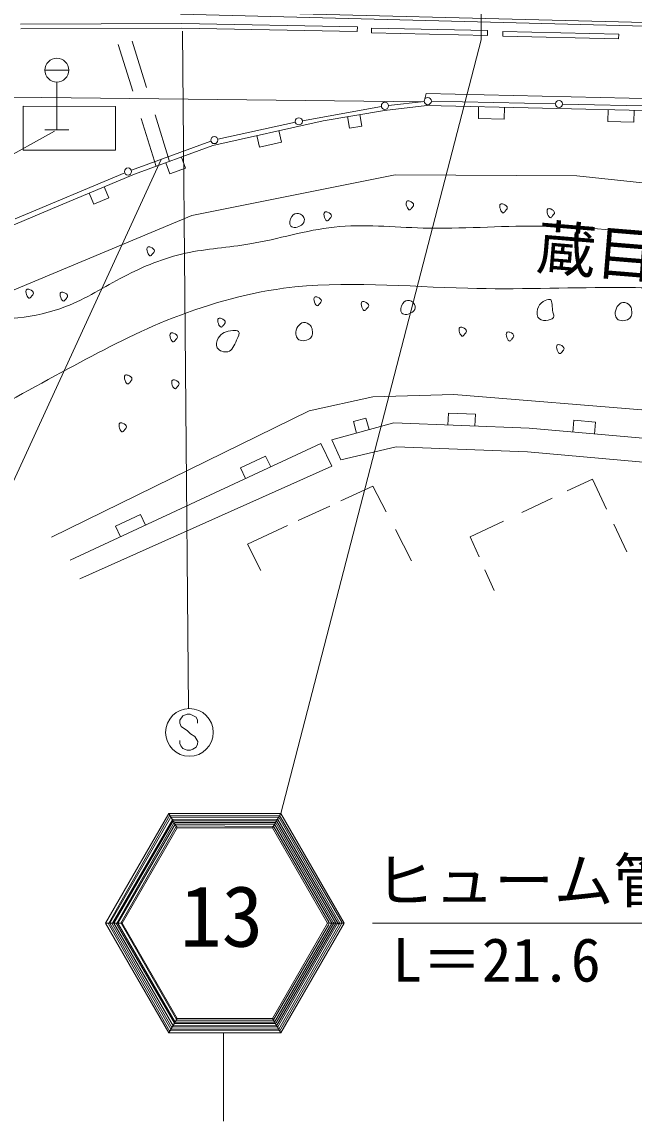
# Model space of a CAD drawing. Units: millimetres, scale not verified. Extents: x 40000 to 680000, y 20000 to 380000.
# Drawn here: x 480267 to 505936, y 238787 to 284894 of the extents above; entities that cross this region are included whole.
import ezdxf
from ezdxf.enums import TextEntityAlignment as Align

# ---------------------------------------------------------------- set-up
doc = ezdxf.new("R2010")
doc.units = ezdxf.units.MM
doc.header["$LTSCALE"] = 1000
for name, color, linetype, lineweight in [('M-BGD', 7, 'Continuous', 13), ('M-STR-HTXT', 7, 'Continuous', 13), ('M-STR-STR3', 7, 'Continuous', 13), ('M-STR-STRC', 7, 'Continuous', 13)]:
    doc.layers.add(name, color=color, linetype=linetype, lineweight=lineweight)
doc.styles.add('ＭＳ ゴシック', font='')
doc.styles.get('ＭＳ ゴシック').set_extended_font_data('MS Gothic')

msp = doc.modelspace()

# ---------------------------------------------------------------- linework, layer by layer
at = {"layer": 'M-BGD'}
for p, q in [((486914, 285216), (515721, 284488)), ((486915, 285366), (515722, 284638)), ((480205, 284805), (486974, 284836)), ((480218, 284605), (486972, 284636)), ((486972, 284636), (494331, 284490)), ((486974, 284836), (494335, 284690)), ((494331, 284490), (494335, 284690)), ((494922, 284434), (494926, 284634)), ((494926, 284634), (499791, 284532)), ((499791, 284532), (499787, 284332)), ((500431, 284301), (500435, 284501)), ((500435, 284501), (505297, 284386)), ((484890, 284091), (485494, 282139)), ((499787, 284332), (494922, 284434)), ((505292, 284186), (500431, 284301)), ((505297, 284386), (505292, 284186)), ((484306, 283950), (484914, 281986)), ((481227, 282871), (482227, 282871)), ((481727, 282371), (481727, 280371)), ((479876, 281738), (497066, 281549)), ((497225, 281889), (497136, 281556)), ((508148, 281647), (497225, 281889)), ((480316, 279520), (480322, 281361)), ((480322, 281361), (484193, 281350)), ((484193, 281350), (484188, 279509)), ((492026, 280751), (495341, 281348)), ((495465, 281186), (497248, 281388)), ((495638, 281391), (497136, 281556)), ((497248, 281388), (508108, 281147)), ((497436, 281570), (502641, 281456)), ((499409, 280840), (499420, 281340)), ((500495, 280816), (500506, 281316)), ((502941, 281450), (508146, 281337)), ((485268, 280841), (485889, 278836)), ((485848, 280998), (486453, 279043)), ((492894, 280752), (495465, 281186)), ((494006, 280432), (493923, 280925)), ((494520, 280519), (494437, 281012)), ((500495, 280816), (499409, 280840)), ((504839, 280720), (504850, 281220)), ((505925, 280696), (505936, 281195)), ((481227, 280371), (482227, 280371)), ((488273, 279711), (492894, 280752)), ((488480, 279971), (491732, 280692)), ((491156, 279848), (491046, 280335)), ((494520, 280519), (494006, 280432)), ((505925, 280696), (504839, 280720)), ((481634, 280313), (478658, 278659)), ((484855, 278671), (488193, 279887)), ((490232, 279639), (490122, 280127)), ((484188, 279509), (480316, 279520)), ((484988, 278506), (488273, 279711)), ((491156, 279848), (490232, 279639)), ((486474, 278518), (486302, 278988)), ((487131, 278759), (486959, 279229)), ((479981, 276641), (484576, 278561)), ((481815, 277178), (484988, 278506)), ((487131, 278759), (486474, 278518)), ((487392, 276781), (495919, 278477)), ((495919, 278477), (503540, 278443)), ((503540, 278443), (516040, 277114)), ((483277, 277248), (483084, 277709)), ((483912, 277513), (483719, 277974)), ((475114, 274355), (481815, 277178)), ((483912, 277513), (483277, 277248)), ((477852, 272790), (487392, 276781)), ((492305, 268582), (494988, 269164)), ((494988, 269164), (498382, 269261)), ((498382, 269261), (512864, 268097)), ((481508, 263280), (492305, 268582)), ((498151, 268485), (498132, 267985)), ((498151, 268485), (499285, 268441)), ((499285, 268441), (499266, 267941)), ((493258, 267367), (495864, 268074)), ((494170, 268133), (494691, 268274)), ((494170, 268133), (494301, 267650)), ((494691, 268274), (494822, 267791)), ((495864, 268074), (501533, 267852)), ((503411, 268187), (503367, 267689)), ((503411, 268187), (504327, 268106)), ((504327, 268106), (504283, 267608)), ((501533, 267852), (510700, 267038)), ((482292, 262316), (492799, 267205)), ((492799, 267205), (493258, 266260)), ((493258, 267367), (493636, 266530)), ((493636, 266530), (495959, 267070)), ((495959, 267070), (501469, 266854)), ((489436, 266192), (490487, 266681)), ((490487, 266681), (490698, 266227)), ((501469, 266854), (510599, 266044)), ((493258, 266260), (482697, 261533)), ((489436, 266192), (489647, 265738)), ((503139, 265218), (504197, 265719)), ((504197, 265719), (504787, 264462)), ((493637, 264799), (494987, 265422)), ((494987, 265422), (495542, 264350)), ((501227, 264313), (502506, 264918)), ((484183, 263747), (485233, 264236)), ((485233, 264236), (485444, 263783)), ((491847, 263973), (493177, 264587)), ((484183, 263747), (484394, 263294)), ((489720, 262991), (491399, 263766)), ((499065, 263289), (500463, 263951)), ((505085, 263827), (505629, 262667)), ((495931, 263598), (496608, 262289)), ((499435, 262459), (499065, 263289)), ((490287, 261884), (489720, 262991)), ((500065, 261047), (499681, 261908))]:
    msp.add_line(p, q, dxfattribs=at)
for centre, radius in [((481727, 282871), 500), ((497286, 281573), 150), ((495489, 281375), 150), ((502791, 281453), 150), ((491879, 280725), 150), ((488333, 279939), 150), ((484714, 278619), 150)]:
    msp.add_circle(centre, radius, dxfattribs=at)
for points, knots in [([(496532, 277012), (496440, 276986), (496324, 277310), (496411, 277376), (496438, 277397), (496486, 277392), (496532, 277376), (496620, 277346), (496701, 277277), (496694, 277214), (496690, 277174), (496649, 277137), (496613, 277093), (496585, 277058), (496560, 277019), (496532, 277012)], [0, 0, 0, 0, 1, 1, 1, 2, 2, 2, 3, 3, 3, 4, 4, 4, 5, 5, 5, 5]), ([(500459, 276887), (500367, 276862), (500251, 277186), (500338, 277252), (500365, 277273), (500413, 277268), (500459, 277252), (500547, 277222), (500629, 277153), (500621, 277090), (500617, 277050), (500576, 277012), (500540, 276968), (500512, 276934), (500487, 276895), (500459, 276887)], [0, 0, 0, 0, 1, 1, 1, 2, 2, 2, 3, 3, 3, 4, 4, 4, 5, 5, 5, 5]), ([(491988, 276371), (491853, 276266), (491632, 276234), (491543, 276331), (491461, 276419), (491490, 276614), (491583, 276736), (491654, 276828), (491762, 276877), (491867, 276857), (491983, 276835), (492096, 276726), (492110, 276614), (492121, 276526), (492070, 276435), (491988, 276371)], [0, 0, 0, 0, 1, 1, 1, 2, 2, 2, 3, 3, 3, 4, 4, 4, 5, 5, 5, 5]), ([(493084, 276549), (492992, 276523), (492875, 276847), (492962, 276913), (492990, 276934), (493038, 276929), (493084, 276913), (493171, 276883), (493253, 276814), (493246, 276751), (493241, 276711), (493201, 276674), (493165, 276630), (493137, 276595), (493111, 276556), (493084, 276549)], [0, 0, 0, 0, 1, 1, 1, 2, 2, 2, 3, 3, 3, 4, 4, 4, 5, 5, 5, 5]), ([(502442, 276684), (502350, 276658), (502234, 276983), (502320, 277049), (502348, 277069), (502396, 277065), (502442, 277049), (502529, 277019), (502611, 276949), (502604, 276887), (502600, 276847), (502559, 276809), (502523, 276765), (502495, 276730), (502469, 276692), (502442, 276684)], [0, 0, 0, 0, 1, 1, 1, 2, 2, 2, 3, 3, 3, 4, 4, 4, 5, 5, 5, 5]), ([(528600, 275191), (526706, 275018), (524813, 274846), (522910, 274720), (521602, 274633), (520290, 274568), (518986, 274641), (517896, 274702), (516810, 274860), (515729, 275034), (514342, 275256), (512961, 275503), (511569, 275661), (510033, 275836), (508485, 275902), (506939, 276015), (505250, 276137), (503563, 276315), (501876, 276329), (500284, 276341), (498691, 276208), (497089, 276250), (495841, 276283), (494587, 276421), (493361, 276289), (492176, 276162), (491016, 275781), (489829, 275583), (488927, 275432), (488009, 275387), (487121, 275191), (486223, 274992), (485355, 274640), (484531, 274209), (483717, 273784), (482947, 273283), (482098, 272954), (481461, 272706), (480780, 272555), (480097, 272483), (479236, 272392), (478372, 272426), (477508, 272460)], [0, 0, 0, 0, 1, 1, 1, 2, 2, 2, 3, 3, 3, 4, 4, 4, 5, 5, 5, 6, 6, 6, 7, 7, 7, 8, 8, 8, 9, 9, 9, 10, 10, 10, 11, 11, 11, 12, 12, 12, 13, 13, 13, 14, 14, 14, 14]), ([(485659, 275084), (485567, 275058), (485450, 275383), (485537, 275449), (485565, 275469), (485612, 275465), (485659, 275449), (485746, 275419), (485828, 275349), (485821, 275287), (485816, 275247), (485776, 275209), (485740, 275165), (485712, 275130), (485686, 275092), (485659, 275084)], [0, 0, 0, 0, 1, 1, 1, 2, 2, 2, 3, 3, 3, 4, 4, 4, 5, 5, 5, 5]), ([(527745, 263670), (527441, 264402), (527138, 265134), (526732, 265802), (526153, 266755), (525366, 267576), (524534, 268355), (523632, 269200), (522677, 269996), (521592, 270521), (520423, 271087), (519103, 271339), (517810, 271620), (516523, 271900), (515263, 272210), (513996, 272525), (512279, 272953), (510549, 273391), (508791, 273592), (507560, 273733), (506315, 273757), (505074, 273754), (503035, 273749), (501005, 273670), (498964, 273722), (496383, 273786), (493784, 274058), (491238, 273722), (489556, 273499), (487897, 273011), (486317, 272364), (484893, 271781), (483533, 271068), (482184, 270338), (480736, 269554), (479300, 268749), (477836, 267988), (476590, 267341), (475324, 266725), (474135, 265990), (472570, 265021), (471138, 263844), (469706, 262667)], [0, 0, 0, 0, 1, 1, 1, 2, 2, 2, 3, 3, 3, 4, 4, 4, 5, 5, 5, 6, 6, 6, 7, 7, 7, 8, 8, 8, 9, 9, 9, 10, 10, 10, 11, 11, 11, 12, 12, 12, 13, 13, 13, 14, 14, 14, 14]), ([(480585, 273308), (480493, 273282), (480377, 273606), (480464, 273672), (480491, 273693), (480539, 273688), (480585, 273672), (480672, 273642), (480754, 273573), (480747, 273510), (480743, 273470), (480702, 273433), (480666, 273389), (480638, 273354), (480613, 273315), (480585, 273308)], [0, 0, 0, 0, 1, 1, 1, 2, 2, 2, 3, 3, 3, 4, 4, 4, 5, 5, 5, 5]), ([(482019, 273186), (481927, 273160), (481810, 273485), (481897, 273551), (481925, 273572), (481973, 273567), (482019, 273551), (482106, 273521), (482188, 273451), (482181, 273389), (482176, 273349), (482136, 273311), (482100, 273267), (482072, 273232), (482046, 273194), (482019, 273186)], [0, 0, 0, 0, 1, 1, 1, 2, 2, 2, 3, 3, 3, 4, 4, 4, 5, 5, 5, 5]), ([(492663, 272989), (492571, 272964), (492455, 273288), (492542, 273354), (492569, 273375), (492617, 273370), (492663, 273354), (492751, 273324), (492832, 273255), (492825, 273192), (492821, 273152), (492780, 273114), (492744, 273070), (492716, 273036), (492691, 272997), (492663, 272989)], [0, 0, 0, 0, 1, 1, 1, 2, 2, 2, 3, 3, 3, 4, 4, 4, 5, 5, 5, 5]), ([(494646, 272786), (494554, 272760), (494438, 273085), (494524, 273151), (494552, 273171), (494600, 273167), (494646, 273151), (494733, 273121), (494815, 273051), (494808, 272989), (494804, 272949), (494763, 272911), (494727, 272867), (494699, 272832), (494673, 272794), (494646, 272786)], [0, 0, 0, 0, 1, 1, 1, 2, 2, 2, 3, 3, 3, 4, 4, 4, 5, 5, 5, 5]), ([(496641, 272722), (496506, 272617), (496285, 272584), (496196, 272681), (496115, 272770), (496143, 272965), (496236, 273086), (496307, 273178), (496415, 273228), (496520, 273208), (496636, 273186), (496749, 273077), (496763, 272965), (496774, 272876), (496724, 272786), (496641, 272722)], [0, 0, 0, 0, 1, 1, 1, 2, 2, 2, 3, 3, 3, 4, 4, 4, 5, 5, 5, 5]), ([(502578, 272557), (502567, 272384), (502143, 272307), (501971, 272436), (501855, 272522), (501852, 272699), (501890, 272841), (501927, 272980), (502003, 273084), (502133, 273165), (502227, 273224), (502348, 273270), (502416, 273246), (502541, 273201), (502484, 272919), (502538, 272719), (502554, 272658), (502581, 272604), (502578, 272557)], [0, 0, 0, 0, 1, 1, 1, 2, 2, 2, 3, 3, 3, 4, 4, 4, 5, 5, 5, 6, 6, 6, 6]), ([(505717, 272438), (505575, 272339), (505343, 272328), (505231, 272438), (505180, 272488), (505154, 272561), (505149, 272641), (505137, 272853), (505280, 273105), (505474, 273127), (505576, 273139), (505692, 273086), (505757, 273005), (505804, 272948), (505825, 272877), (505838, 272803), (505851, 272734), (505857, 272664), (505838, 272600), (505820, 272537), (505776, 272480), (505717, 272438)], [0, 0, 0, 0, 1, 1, 1, 2, 2, 2, 3, 3, 3, 4, 4, 4, 5, 5, 5, 6, 6, 6, 7, 7, 7, 7]), ([(488632, 272093), (488539, 272068), (488423, 272392), (488510, 272458), (488537, 272479), (488585, 272474), (488632, 272458), (488719, 272428), (488801, 272359), (488794, 272296), (488789, 272256), (488749, 272219), (488713, 272174), (488684, 272140), (488659, 272101), (488632, 272093)], [0, 0, 0, 0, 1, 1, 1, 2, 2, 2, 3, 3, 3, 4, 4, 4, 5, 5, 5, 5]), ([(492321, 271599), (492179, 271500), (491947, 271489), (491835, 271599), (491785, 271649), (491759, 271723), (491754, 271802), (491742, 272014), (491885, 272266), (492078, 272288), (492180, 272300), (492296, 272247), (492362, 272167), (492408, 272109), (492429, 272038), (492443, 271964), (492456, 271895), (492462, 271825), (492443, 271761), (492424, 271698), (492381, 271641), (492321, 271599)], [0, 0, 0, 0, 1, 1, 1, 2, 2, 2, 3, 3, 3, 4, 4, 4, 5, 5, 5, 6, 6, 6, 7, 7, 7, 7]), ([(498751, 271714), (498658, 271688), (498542, 272012), (498629, 272078), (498657, 272099), (498704, 272094), (498751, 272078), (498838, 272048), (498920, 271979), (498913, 271916), (498908, 271876), (498868, 271839), (498832, 271795), (498803, 271760), (498778, 271721), (498751, 271714)], [0, 0, 0, 0, 1, 1, 1, 2, 2, 2, 3, 3, 3, 4, 4, 4, 5, 5, 5, 5]), ([(486627, 271474), (486535, 271448), (486418, 271772), (486505, 271838), (486533, 271859), (486580, 271854), (486627, 271838), (486714, 271808), (486796, 271739), (486789, 271676), (486784, 271636), (486744, 271599), (486708, 271555), (486680, 271520), (486654, 271481), (486627, 271474)], [0, 0, 0, 0, 1, 1, 1, 2, 2, 2, 3, 3, 3, 4, 4, 4, 5, 5, 5, 5]), ([(489268, 271547), (489161, 271312), (489092, 271105), (488903, 271061), (488756, 271026), (488536, 271089), (488457, 271223), (488390, 271337), (488427, 271503), (488498, 271628), (488618, 271839), (488834, 271935), (489106, 271952), (489203, 271958), (489307, 271954), (489349, 271911), (489412, 271846), (489333, 271691), (489268, 271547)], [0, 0, 0, 0, 1, 1, 1, 2, 2, 2, 3, 3, 3, 4, 4, 4, 5, 5, 5, 6, 6, 6, 6]), ([(500733, 271510), (500641, 271484), (500525, 271809), (500612, 271875), (500639, 271896), (500687, 271891), (500733, 271875), (500821, 271845), (500902, 271776), (500895, 271713), (500891, 271673), (500850, 271635), (500814, 271591), (500786, 271557), (500761, 271518), (500733, 271510)], [0, 0, 0, 0, 1, 1, 1, 2, 2, 2, 3, 3, 3, 4, 4, 4, 5, 5, 5, 5]), ([(502840, 270980), (502748, 270954), (502632, 271278), (502719, 271344), (502746, 271365), (502794, 271360), (502840, 271344), (502927, 271314), (503009, 271245), (503002, 271182), (502998, 271142), (502957, 271105), (502921, 271061), (502893, 271026), (502868, 270987), (502840, 270980)], [0, 0, 0, 0, 1, 1, 1, 2, 2, 2, 3, 3, 3, 4, 4, 4, 5, 5, 5, 5]), ([(484717, 269709), (484625, 269683), (484509, 270007), (484595, 270073), (484623, 270094), (484671, 270089), (484717, 270073), (484804, 270043), (484886, 269974), (484879, 269911), (484875, 269871), (484834, 269834), (484798, 269790), (484770, 269755), (484745, 269716), (484717, 269709)], [0, 0, 0, 0, 1, 1, 1, 2, 2, 2, 3, 3, 3, 4, 4, 4, 5, 5, 5, 5]), ([(486700, 269505), (486607, 269480), (486491, 269804), (486578, 269870), (486606, 269891), (486653, 269886), (486700, 269870), (486787, 269840), (486869, 269771), (486862, 269708), (486857, 269668), (486817, 269631), (486781, 269586), (486752, 269552), (486727, 269513), (486700, 269505)], [0, 0, 0, 0, 1, 1, 1, 2, 2, 2, 3, 3, 3, 4, 4, 4, 5, 5, 5, 5]), ([(484488, 267701), (484396, 267675), (484280, 267999), (484367, 268065), (484394, 268086), (484442, 268081), (484488, 268065), (484576, 268035), (484657, 267966), (484650, 267903), (484646, 267863), (484605, 267826), (484569, 267782), (484541, 267747), (484516, 267708), (484488, 267701)], [0, 0, 0, 0, 1, 1, 1, 2, 2, 2, 3, 3, 3, 4, 4, 4, 5, 5, 5, 5])]:
    msp.add_open_spline(points, degree=3, knots=knots, dxfattribs=at)
at = {"layer": 'M-STR-STR3'}
for p, q in [((486099, 279124), (474230, 253319)), ((514282, 247081), (494967, 247081))]:
    msp.add_line(p, q, dxfattribs=at)
at = {"layer": 'M-STR-STRC'}
for p, q in [((499524, 286145), (499524, 284145)), ((487000, 284509), (487256, 256091)), ((499524, 284145), (491120, 251686)), ((487007, 255788), (486884, 255604)), ((486884, 255604), (486886, 255472)), ((486886, 255472), (486949, 255343)), ((487200, 255854), (487007, 255788)), ((487321, 255852), (487200, 255854)), ((487571, 255733), (487321, 255852)), ((487634, 255601), (487571, 255733)), ((487634, 255472), (487634, 255601)), ((486949, 255343), (487205, 255162)), ((487205, 255162), (487334, 255030)), ((487334, 255030), (487513, 254914)), ((486886, 254624), (486884, 254746)), ((486926, 254522), (486886, 254624)), ((487010, 254411), (486926, 254522)), ((487513, 254914), (487639, 254714)), ((487634, 254603), (487574, 254472)), ((487639, 254714), (487634, 254603)), ((487197, 254351), (487010, 254411)), ((487331, 254351), (487197, 254351)), ((487431, 254380), (487331, 254351)), ((487574, 254472), (487431, 254380)), ((486427, 251686), (483772, 247086)), ((486470, 251613), (483906, 247086)), ((486514, 251536), (483945, 247086)), ((486581, 251419), (484061, 247086)), ((486601, 251386), (484118, 247086)), ((486643, 251312), (484250, 247086)), ((486427, 251686), (486774, 251086)), ((486427, 251686), (491120, 251686)), ((486483, 251589), (491071, 251601)), ((486514, 251536), (491034, 251536)), ((486567, 251443), (490984, 251449)), ((486601, 251386), (490947, 251386)), ((486692, 251315), (490901, 251306)), ((491120, 251686), (490774, 251086)), ((490947, 251386), (493430, 247086)), ((491002, 251439), (493536, 247048)), ((491034, 251536), (493603, 247086)), ((491101, 251569), (493692, 247098)), ((491120, 251686), (493776, 247086)), ((486687, 251236), (484291, 247086)), ((486738, 251147), (484417, 247086)), ((486774, 251086), (484464, 247086)), ((486687, 251236), (490860, 251236)), ((486750, 251166), (490804, 251138)), ((486774, 251086), (490774, 251086)), ((490774, 251086), (493083, 247086)), ((490834, 251127), (493156, 247117)), ((490860, 251236), (493256, 247086)), ((490927, 251270), (493331, 247098)), ((483772, 247086), (484464, 247086)), ((486427, 242486), (483772, 247086)), ((483883, 247086), (486461, 242545)), ((486514, 242636), (483945, 247086)), ((484039, 247086), (486558, 242712)), ((486601, 242786), (484118, 247086)), ((484217, 247086), (486666, 242899)), ((486687, 242936), (484291, 247086)), ((484428, 247086), (486748, 243041)), ((486774, 243086), (484464, 247086)), ((490774, 243086), (493083, 247086)), ((493132, 247036), (490821, 243031)), ((490860, 242936), (493256, 247086)), ((490933, 242907), (493356, 247110)), ((490947, 242786), (493430, 247086)), ((493493, 247061), (491002, 242745)), ((491034, 242636), (493603, 247086)), ((493667, 247054), (491070, 242546)), ((491120, 242486), (493776, 247086)), ((493776, 247086), (493083, 247086)), ((486427, 242486), (486774, 243086)), ((486738, 243023), (490813, 243018)), ((490774, 243086), (486774, 243086)), ((491120, 242486), (490774, 243086)), ((486476, 242571), (491066, 242579)), ((491034, 242636), (486514, 242636)), ((486566, 242726), (490972, 242742)), ((490947, 242786), (486601, 242786)), ((486656, 242883), (490892, 242881)), ((490860, 242936), (486687, 242936)), ((491120, 242486), (486427, 242486)), ((488725, 242486), (488725, 238787))]:
    msp.add_line(p, q, dxfattribs=at)
msp.add_circle((487291, 255091), 1000, dxfattribs=at)

# ---------------------------------------------------------------- texts
at = {"layer": 'M-STR-HTXT', "style": 'ＭＳ ゴシック'}
msp.add_text('蔵目喜川', height=1833, rotation=355.301, dxfattribs=at).set_placement((501745, 274004), align=Align.BOTTOM_LEFT)
at = {"layer": 'M-STR-STR3', "style": 'ＭＳ ゴシック'}
for s, p in [('ヒューム管Φ600', (495072, 247410)), ('L＝21.6', (495803, 244084))]:
    msp.add_text(s, height=1833, dxfattribs=at).set_placement(p, align=Align.BOTTOM_LEFT)
at = {"layer": 'M-STR-STRC', "style": 'ＭＳ ゴシック'}
msp.add_text('13', height=2566, dxfattribs=at).set_placement((486896, 245329), align=Align.BOTTOM_LEFT)

doc.saveas('drawing.dxf')
